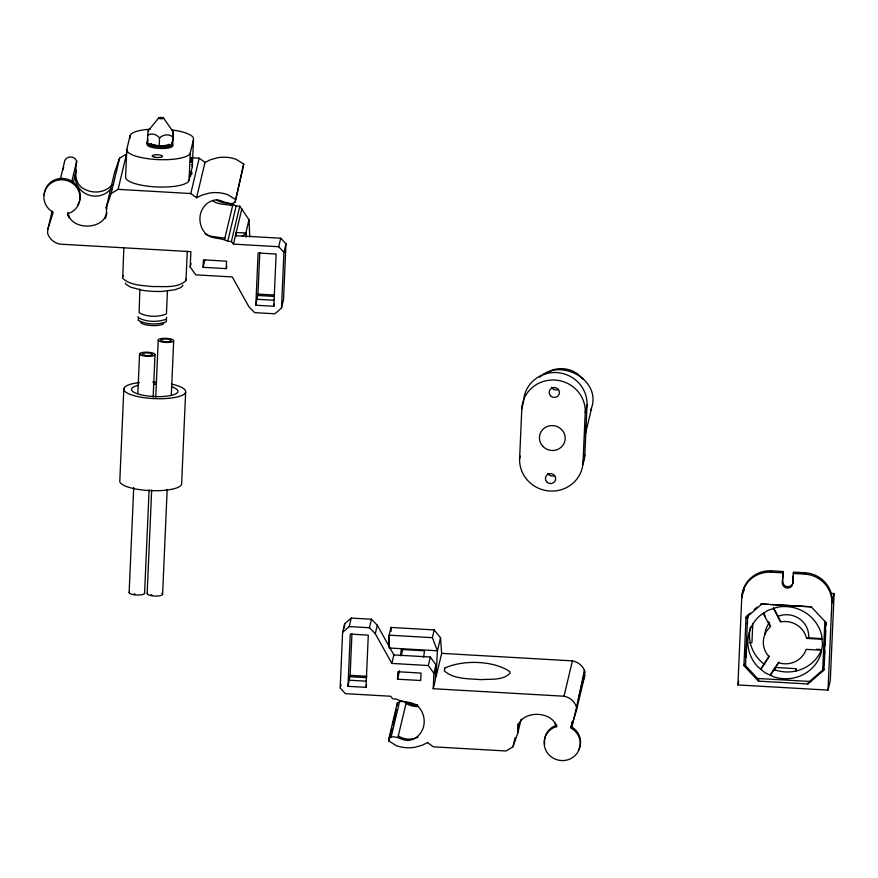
<?xml version="1.0" encoding="UTF-8"?>
<svg xmlns="http://www.w3.org/2000/svg" width="878" height="878" viewBox="0 0 878 878"><rect width="100%" height="100%" fill="white"/><g stroke="black" fill="none" stroke-linecap="round" stroke-linejoin="round"><path stroke-width="1.32" d="M245.818 236.928L245.873 232.922L249.001 219.774L239.793 206.187L236.16 205.979C230.387 201.929 222.321 204.376 216.679 199.866M388.921 645.769L389.152 635.189L390.995 627.441L434.215 629.921L440.526 637.79L441.656 653.364L435.982 677.19L437.431 650.774L440.526 637.79M52.153 211.082L47.796 229.421L47.621 233.394A15.936 15.343 13.4 0 0 60.121 244.15L190.866 251.646L190.197 267.011L195.783 274.847L232.275 276.943L248.825 306.652L254.664 312.634L274.88 313.797L281.509 308.013L283.528 299.519L285.965 243.81L280.73 238.223L235.469 235.622M112.066 184.808C105.569 192.732 93.485 193.95 84.727 189.275C73.357 184.04 75.563 171.012 76.704 161.025A6.486 6.245 13.4 0 0 64.862 160.345L60.494 178.651M150.171 129.198A31.806 8.462 2.5 0 0 130.054 135.739L126.816 149.326L125.62 176.676A31.806 8.462 2.5 0 0 155.34 186.871A31.806 8.462 2.5 0 0 189.055 180.319L192.293 166.721L193.489 139.372A31.806 8.462 2.5 0 0 171.901 129.944M187.277 251.24L185.993 280.521C177.565 288.73 163.297 286.129 152.399 286.59C142.488 285.24 130.317 285.712 122.722 278.282L123.842 247.607M129.933 138.472L130.054 135.739M123.842 388.603L119.825 480.595A30.982 8.242 2.5 0 0 148.777 490.528A30.982 8.242 2.5 0 0 181.614 484.14L185.631 392.148M139.854 289.158L139.119 312.7C146.9 317.112 157.447 317.254 165.777 314.225L166.469 313.336L167.457 290.739M163.593 118.08L173.251 131.963L173.054 140.996L172.143 144.793L159.203 145.978L147.175 143.366L148.097 130.822L158.819 117.806M129.132 592.507L133.719 487.488M137.835 393.377L139.558 353.823M159.203 145.978L159.555 137.934C156.646 134.4 151.609 132.589 147.526 135.311M144.574 593.396L149.106 489.737M153.156 396.988L155.011 354.712A7.748 2.063 2.5 0 0 143.838 352.276A7.748 2.063 2.5 0 0 143.004 355.809A7.748 2.063 2.5 0 0 155.011 354.712M147.153 593.539L151.674 489.913M155.735 397.207L158.238 339.94M172.143 144.793L173.251 131.963M162.595 594.428L167.182 489.441M171.298 395.363L173.679 340.829A7.748 2.063 2.5 0 0 162.518 338.392A7.748 2.063 2.5 0 0 161.673 341.926A7.748 2.063 2.5 0 0 173.679 340.829M189.055 180.319L190.252 152.97L193.489 139.372M190.548 176.248L190.515 172.121M203.092 267.307L203.411 259.844L226.59 261.172L226.261 268.635L203.092 267.307L204.826 260.02M281.509 308.013L283.934 252.315L278.699 246.718L233.438 244.117L231.375 241.538L227.731 241.329C220.444 236.95 209.743 239.946 204.267 231.946C200.206 226.667 198.966 219.61 200.656 213.2C202.478 207.175 207.109 201.984 213.31 200.36C220.422 198.187 225.887 204.629 232.955 203.4L235.194 201.973L243.733 164.032L236.028 159.269L232.396 158.205A35.647 34.319 13.4 0 0 217.481 157.766L210.237 159.818L204.837 162.529M236.017 236.325L236.182 232.593L245.873 232.922L246.389 236.862M243.733 164.032L235.194 201.973M255.816 305.226L258.099 253.007L276.12 254.049L273.837 306.257L255.816 305.226L257.956 294.108L259.778 252.392M556.861 725.294L556.531 726.655L553.831 727.566A18.076 17.395 13.4 0 0 547.894 753.554A18.076 17.395 13.4 0 0 575.507 755.135A18.076 17.395 13.4 0 0 571.852 728.597L570.93 728.169L576.319 710.95L576.495 706.966A15.936 15.343 13.4 0 0 563.994 696.221L433.238 688.714L433.908 673.349L428.321 665.524L391.84 663.428L393.86 654.933L377.31 625.224L371.46 619.231L351.255 618.079L344.626 623.852L342.607 632.347L340.17 688.056L345.405 693.653L390.666 696.243L392.729 698.833L396.373 699.042C403.66 703.421 414.361 700.424 419.838 708.425C423.909 713.704 425.15 720.761 423.448 727.171C421.627 733.196 416.995 738.376 410.805 740.011C403.693 742.184 398.217 735.742 391.16 736.971L388.91 738.387L388.8 740.988L396.505 745.751L400.127 746.805A35.647 34.319 13.4 0 0 415.042 747.244L422.296 745.192L427.696 742.492M344.45 627.935L344.626 623.852M347.984 686.322L350.267 634.114L368.288 635.145L366.005 687.353L347.984 686.322L350.124 675.336L351.946 633.62M397.525 679.188L397.844 671.736L421.023 673.064L420.694 680.516L397.525 679.188L399.545 670.693M397.218 705.627L397.339 703.037L399.578 701.61C406.196 700.194 411.134 706.417 417.698 704.738M393.86 654.933L430.341 657.029L435.938 664.855L435.258 680.22L433.238 688.714M584.836 454.749L583.058 462.223A31.806 30.62 13.4 0 1 550.001 491.032A31.806 30.62 13.4 0 1 519.622 458.579L521.795 408.863L523.573 401.378A31.806 30.62 13.4 0 1 556.63 372.568A31.806 30.62 13.4 0 1 587.009 405.021L584.836 454.749A31.806 30.62 13.4 0 1 582.465 465.11M583.058 462.223L585.231 412.495L587.009 405.021M576.319 710.95L584.737 675.599L584.419 670.287A15.936 15.343 13.4 0 0 572.412 660.871L441.656 653.364M831.367 593.418L834.1 593.572L830.292 680.593L828.031 690.108L737.926 684.939L741.734 597.918L743.995 588.414L743.875 591.124M807.958 683.973L808.276 682.612L824.058 668.86L823.74 670.221L807.958 683.973L758.438 681.13L743.929 665.645L746.026 617.816L746.344 616.455L750.295 613.02M747.683 615.313L745.488 665.568A12.632 12.16 13.4 0 0 745.532 667.159M746.157 657.139L746.75 643.519M747.858 618.189L747.979 615.456M752.775 623.885L751.963 642.455L749.768 642.883M775.274 669.958L775.384 667.478L795.973 668.663L795.874 671.143M793.284 575.825L792.691 583.398A5.158 4.972 13.4 0 1 787.325 588.073A5.158 4.972 13.4 0 1 782.397 582.805L783.154 571.501L771.564 570.843A28.403 27.339 13.4 0 0 742.053 596.568M782.397 582.805L783.154 571.501M792.691 583.398L793.449 572.094L805.038 572.763A28.403 27.339 13.4 0 1 832.157 601.737M822.543 671.582A12.632 12.16 13.4 0 0 822.719 670.002L824.859 621.108M823.74 670.221L825.825 622.392L811.327 606.896L761.808 604.064L746.026 617.816M824.87 650.982L824.343 663.208L822.719 670.002M825.111 645.549L825.77 630.613M826 625.18L826.121 622.458M828.031 690.108L831.828 603.087L834.1 593.572M775.164 670.013L775.384 667.478M795.764 671.187L795.973 668.663M400.511 655.811L401.301 649.468L424.469 650.796L423.679 657.139M63.216 169.739L63.633 167.413M578.174 699.909L584.419 670.287M71.722 181.944L76.704 161.025M73.28 182.898L76.298 170.233M106.172 207.779L114.59 172.428L119.573 158.205L126.531 154.012L118.102 189.363L111.155 193.555L106.172 207.779C110.485 230.08 70.361 232.44 67.891 212.344M111.155 193.555L119.573 158.205M147.175 143.366L148.086 139.558M235.304 199.383L227.611 194.62L223.978 193.566A35.647 34.319 13.4 0 0 209.063 193.127L201.819 195.179L196.573 197.759L190.778 193.533L199.196 158.183L192.469 157.799M190.197 267.011L191.064 263.378M224.559 239.562L232.988 204.201M227.731 241.329L236.16 205.979M231.375 241.538L239.793 206.187M226.261 268.635L226.842 266.21M233.438 244.117L241.845 208.843M278.699 246.718L280.73 238.223M283.934 252.315L285.965 243.81M273.837 306.257L274.408 303.876M342.607 632.347L349.235 626.574L351.255 618.079M340.455 686.837L341.037 684.412M391.84 663.428L375.29 633.718L369.44 627.726L371.46 619.231M375.29 633.718L377.31 625.224M366.005 687.353L366.587 684.917M401.301 655.537L402.881 648.919M388.91 738.387L397.339 703.037M388.8 740.988L391.917 727.895M392.543 725.272L396.285 709.556M391.16 736.971L399.578 701.61M397.954 737.355L406.371 702.005M432.371 637.669L389.152 635.189L389.108 647.997L437.431 650.774L432.371 637.669L434.215 629.921M428.321 665.524L430.341 657.029M433.908 673.349L435.938 664.855M519.622 458.579L520.215 456.088M591.531 408.402L585.22 434.862L585.725 426.104M427.531 742.601L433.337 746.827L506.002 750.997L512.95 746.805L515.134 737.641M512.95 746.805L517.943 732.592L521.115 719.236M563.994 696.221L572.412 660.871M570.996 727.116L572.357 721.409M571.095 727.116L572.335 721.892M576.495 706.966L584.913 671.615M571.732 727.61L576.1 709.314M747.354 623.632L747.683 622.272M746.487 643.519L746.805 642.158M737.926 684.939L738.782 681.372M743.929 665.645L744.259 664.284L758.757 679.781L758.438 681.13M741.734 597.918A28.403 27.339 13.4 0 1 771.246 572.193L771.564 570.843M831.828 603.087A28.403 27.339 13.4 0 0 804.709 574.113L805.038 572.763M47.796 229.421L53.185 212.202L52.252 211.763A18.076 17.395 13.4 0 1 48.608 185.236A18.076 17.395 13.4 0 1 76.21 186.816A18.076 17.395 13.4 0 1 70.273 212.794L67.573 213.705L69.34 217.459M581.664 685.433L584.737 675.599M590.543 410.388C603.746 381.447 561.349 356.874 539.718 377.222M122.569 276.888L123.37 275.549M769.238 656.031L760.787 669.19L769.073 656.711A21.95 21.127 13.4 0 1 770.379 626.826L763.223 613.47M770.522 674.545L778.808 662.067M770.357 675.226L778.643 662.747A21.95 21.127 13.4 0 0 806.103 649.336L821.545 650.225M138.57 318.319L138.12 320.218C146.308 324.816 157.349 324.97 166.107 321.82L166.557 319.921M242.185 236.423L245.873 232.922M754.235 609.573L757.198 606.994M189.297 176.302L191.964 173.592L191.799 172.132M196.573 197.759L205.002 162.408L199.196 158.183M159.555 137.934C163.099 134.652 168.51 133.621 172.494 136.748M543.91 374.368L552.8 369.857A27.997 26.955 13.4 0 1 572.533 370.988L576.989 373.369L583.53 379.318M555.961 725.601L554.161 726.205A18.076 17.395 13.4 0 0 544.689 744.182M118.102 189.363L190.778 193.533M257.956 294.108L274.693 295.063M257.627 295.469L274.364 296.424M257.232 299.277L273.969 300.243M771.246 572.193L782.825 572.862M793.13 573.455L804.709 574.113M760.82 603.866L769.029 604.338M771.773 604.503L811.481 606.775M806.739 637.724L822.192 638.602L822.027 639.283L806.575 638.405A21.95 21.127 13.4 0 0 780.432 621.92L773.441 607.883L780.597 621.24M816.562 649.248L820.425 649.479M349.235 626.574L369.44 627.726M757.56 678.464L809.593 681.449A12.632 12.16 13.4 0 0 811.239 681.438M350.124 675.336L366.85 676.301M349.795 676.697L366.532 677.662M349.444 680.22L366.17 681.185M232.659 205.562L222.782 204.168A19.876 19.14 13.4 0 1 212.981 201.04M224.889 238.201L215.011 236.808A19.876 19.14 13.4 0 1 205.211 233.669M571.249 726.808L572.182 727.236A18.076 17.395 13.4 0 1 578.339 750.427M556.575 726.589C551.241 708.316 514.19 710.609 517.943 732.592M763.388 612.789L765.177 616.126M768.162 621.69L770.544 626.146M554.764 722.901L556.531 726.655M166.677 317.32L166.227 319.208C157.469 322.358 146.417 322.204 138.23 317.606L137.967 316.629M148.283 130.526L148.437 131.513M185.84 279.127L185.993 280.521M249.001 219.774L249.736 236.939M390.995 627.441L391.105 631.381M793.021 582.037A5.158 4.972 13.4 0 1 787.654 586.713A5.158 4.972 13.4 0 1 782.715 581.445M821.545 649.786A37.436 36.042 13.4 0 1 773.342 669.31M764.782 664.657A37.436 36.042 13.4 0 1 750.438 627.046M764.947 634.607A21.95 21.127 13.4 0 1 769.666 622.425M777.71 616.466A21.95 21.127 13.4 0 1 808.704 637.121M521.795 408.863A31.806 30.62 13.4 0 1 554.852 380.042A31.806 30.62 13.4 0 1 585.231 412.495M554.709 475.58A5.158 4.972 13.4 0 1 547.751 473.363M558.474 389.459A5.158 4.972 13.4 0 1 551.516 387.231M169.147 144.19A9.131 2.425 2.5 0 1 160.674 146.121A9.131 2.425 2.5 0 1 151.115 143.783M171.605 142.609A12.907 3.435 2.5 0 1 160.926 147.131A12.907 3.435 2.5 0 1 147.822 142.071M172.637 144.859A12.907 3.435 2.5 0 1 159.181 148.426A12.907 3.435 2.5 0 1 147.767 143.432M125.356 283.166A30.939 8.231 2.5 0 0 126.333 284.571L130.778 287.227L142.445 290.267A27.997 7.452 2.5 0 0 162.167 291.408L174.952 289.762L180.528 287.677A30.939 8.231 2.5 0 0 182.909 285.087M163.824 323.159A11.633 3.095 2.5 0 1 151.499 325.551A11.633 3.095 2.5 0 1 140.634 321.831M190.252 152.97A31.806 8.462 2.5 0 1 156.536 159.522A31.806 8.462 2.5 0 1 126.816 149.326M191.722 164.493A31.806 8.462 2.5 0 1 192.293 166.721M418.444 706.483A19.876 19.14 13.4 0 1 406.042 703.366M418.093 737.136A19.876 19.14 13.4 0 1 398.272 735.994M518.261 731.231A19.876 19.14 13.4 0 1 518.086 723.746M106.853 212.663A19.876 19.14 13.4 0 1 105.119 218.655M68.989 217.733A19.876 19.14 13.4 0 1 67.771 214.133M106.49 206.418A19.876 19.14 13.4 0 1 106.897 208.909M111.089 188.54A19.876 19.14 13.4 0 1 86.121 193.928A19.876 19.14 13.4 0 1 76.134 170.914M44.229 194.817A18.076 17.395 13.4 0 1 67.639 179.31A18.076 17.395 13.4 0 1 77.473 205.452M161.804 593.352A7.748 2.063 2.5 0 1 155.395 596.063A7.748 2.063 2.5 0 1 147.537 593.023M152.015 595.01A5.158 1.372 2.5 0 1 151.005 594.735M135.201 594.186A5.158 1.372 2.5 0 1 133.994 593.978M144.442 592.848A7.748 2.063 2.5 0 1 136.364 594.988A7.748 2.063 2.5 0 1 129.516 591.991M172.154 386.989A23.234 6.179 2.5 0 1 170.464 395.561A23.234 6.179 2.5 0 1 138.011 393.981A23.234 6.179 2.5 0 1 138.285 385.343M153.771 384.158A23.234 6.179 2.5 0 1 156.196 384.257M171.868 384.202A30.982 8.242 2.5 0 1 177.521 396.889A30.982 8.242 2.5 0 1 130.482 394.518A30.982 8.242 2.5 0 1 139.547 382.567M152.629 382.062A30.982 8.242 2.5 0 1 156.679 382.215M191.097 161.102L191.13 162.331L191.415 157.36L191.097 161.102M584.858 434.873C585.011 440.141 585.505 423.997 584.858 434.873M822.532 644.803L820.853 654.055A37.436 36.042 13.4 0 1 774.023 676.927L765.177 672.811L757.692 666.632A37.436 36.042 13.4 0 1 759.92 615.654L767.91 610.364L777.063 607.28A37.436 36.042 13.4 0 1 821.665 635.398L822.532 644.803M444.926 667.928L444.246 670.792C453.827 679.495 468.698 678.529 480.881 679.66C490.407 678.826 503.05 680.768 510.096 673.119L509.931 671.659C493.173 660.278 463.288 659.839 444.926 667.928M542.834 446.298A12.907 12.424 13.4 0 0 564.609 441.952A12.907 12.424 13.4 0 0 549.507 425.83A12.907 12.424 13.4 0 0 542.834 446.298M550.517 395.78A5.158 4.972 13.4 0 0 559.22 394.046A5.158 4.972 13.4 0 0 553.184 387.593A5.158 4.972 13.4 0 0 550.517 395.78M546.753 481.912A5.158 4.972 13.4 0 0 555.456 480.178A5.158 4.972 13.4 0 0 549.419 473.725A5.158 4.972 13.4 0 0 546.753 481.912M159.796 118.596A2.48 0.658 2.5 0 0 163.637 118.245A2.48 0.658 2.5 0 0 160.07 117.465A2.48 0.658 2.5 0 0 159.796 118.596M154.495 157.151A5.158 1.372 2.5 0 0 162.496 156.416A5.158 1.372 2.5 0 0 155.055 154.791A5.158 1.372 2.5 0 0 154.495 157.151M163.099 341.41A5.158 1.372 2.5 0 0 171.1 340.675A5.158 1.372 2.5 0 0 163.659 339.062A5.158 1.372 2.5 0 0 163.099 341.41M144.431 355.294A5.158 1.372 2.5 0 0 152.432 354.558A5.158 1.372 2.5 0 0 144.991 352.945A5.158 1.372 2.5 0 0 144.431 355.294"/></g></svg>
